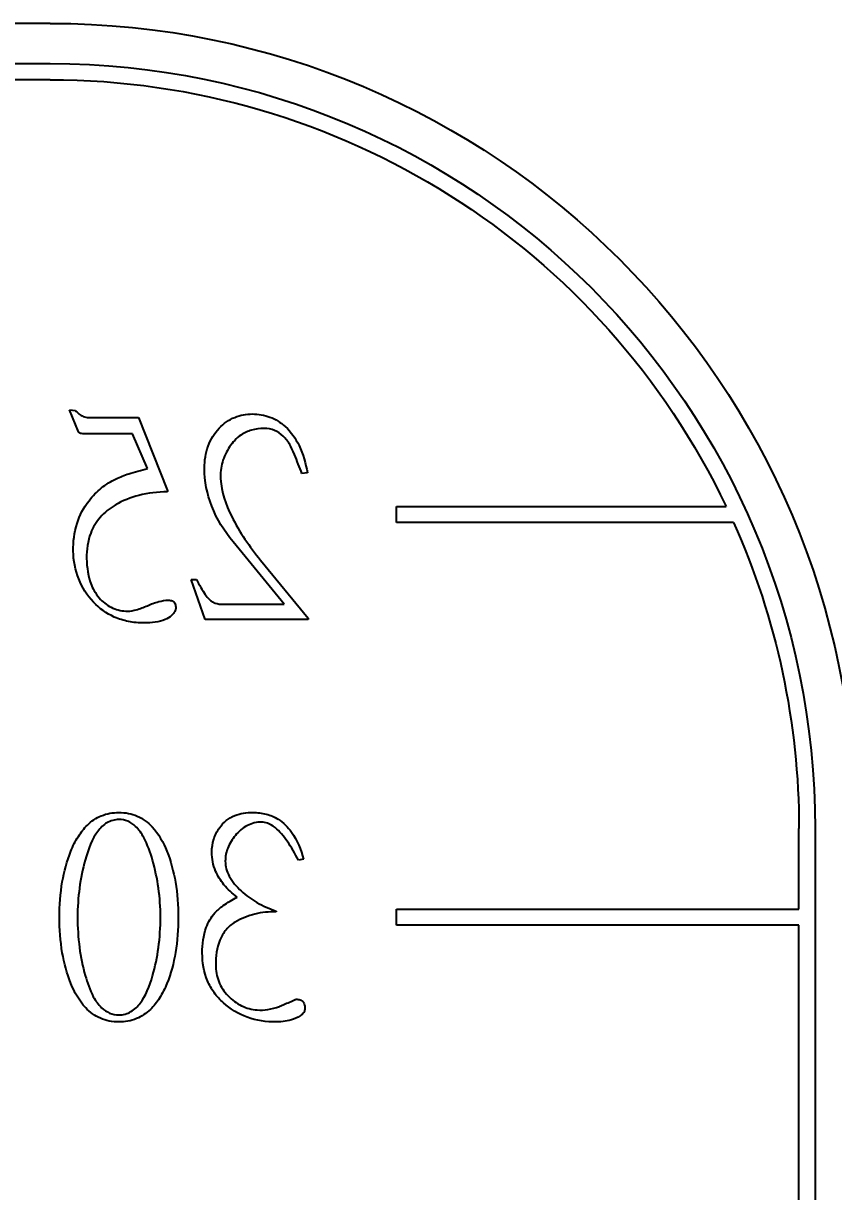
# Model space of a CAD drawing. Header units: inches. Extents: x 707 to 13003, y 909 to 9309.
# Drawn here: x 8204.91 to 8214.97, y 1635.18 to 1649.69 of the extents above; entities that cross this region are included whole.
import ezdxf

# ---------------------------------------------------------------- set-up
doc = ezdxf.new("R2010")
doc.units = ezdxf.units.IN
doc.header["$MEASUREMENT"] = 0
doc.styles.get("Standard").update_dxf_attribs({"font": 'Arial.ttf'})
doc.dimstyles.new('ISO-25', dxfattribs={"dimscale": 5, "dimtxt": 15, "dimasz": 12, "dimexe": 3, "dimexo": 3, "dimgap": 4, "dimtad": 1, "dimdsep": 46, "dimtxsty": 'Standard', "dimblk": 'OPEN30', "dimcen": 4, "dimclrd": 3, "dimclre": 3, "dimclrt": 3, "dimadec": 0, "dimazin": 0, "dimtfac": 1, "dimtmove": 0, "dimatfit": 3, "dimldrblk": 'OPEN30', "dimfxl": 1, "dimarcsym": 0})

# ---------------------------------------------------------------- blocks, each defined once
blk = doc.blocks.new('BKM-1')
at = {"color": 2}
for p, q in [((45, -69), (53, -69)), ((52.5, -69.5), (45, -69.5)), ((45, -69.7), (52.5, -69.7)), ((44.648, -74.072), (44.76, -73.8)), ((44.76, -73.8), (44.686, -73.807)), ((43.901, -73.895), (43.544, -74.795)), ((44.523, -73.895), (43.901, -73.895)), ((43.792, -74.53), (43.976, -74.096)), ((43.976, -74.096), (44.594, -74.096)), ((41.805, -74.581), (41.873, -74.591)), ((40.7, -75), (36.604, -75)), ((40.7, -75.2), (40.7, -75)), ((36.512, -75.2), (40.7, -75.2)), ((42.091, -76.215), (42.726, -75.441)), ((42.386, -75.665), (41.795, -76.385)), ((43.072, -76.402), (43.249, -75.906)), ((43.249, -75.906), (43.181, -75.906)), ((42.851, -76.215), (42.091, -76.215)), ((41.795, -76.385), (41.795, -76.402)), ((41.795, -76.402), (43.072, -76.402)), ((35.5, -79), (35.5, -118.5)), ((35.7, -80), (35.7, -79)), ((41.853, -79.381), (41.914, -79.394)), ((40.7, -80), (35.7, -80)), ((40.7, -80.2), (40.7, -80)), ((42.193, -80.026), (42.193, -80.036)), ((35.7, -80.2), (40.7, -80.2)), ((35.7, -85), (35.7, -80.2))]:
    blk.add_line(p, q, dxfattribs=at)
for radius, start, end in [(10, 90, 180), (9.5, 90, 180), (9.3, 90, 154.5256), (9.3, 155.8829, 180)]:
    blk.add_arc((45, -79), radius, start, end, dxfattribs=at)
for points, knots in [([(44.686, -73.807), (44.672, -73.823), (44.656, -73.839), (44.624, -73.864), (44.607, -73.874), (44.568, -73.891), (44.546, -73.895), (44.523, -73.895)], [-0.01925198, -0.01925198, -0.01925198, -0.01925198, -0.01271209, -0.01271209, -0.00693803, -0.00693803, 0, 0, 0, 0]), ([(42.488, -73.851), (42.413, -73.851), (42.339, -73.863), (42.199, -73.917), (42.136, -73.957), (42.08, -74.007)], [-0.04514189, -0.04514189, -0.04514189, -0.04514189, -0.02254608, -0.02254608, 0, 0, 0, 0]), ([(42.899, -74.028), (42.871, -73.998), (42.841, -73.972), (42.776, -73.927), (42.742, -73.908), (42.637, -73.864), (42.563, -73.851), (42.488, -73.851)], [-0.04636798, -0.04636798, -0.04636798, -0.04636798, -0.03423349, -0.03423349, -0.02263313, -0.02263313, 0, 0, 0, 0]), ([(42.08, -74.007), (42.007, -74.074), (41.951, -74.155), (41.857, -74.35), (41.825, -74.466), (41.805, -74.581)], [-0.06473193, -0.06473193, -0.06473193, -0.06473193, -0.03505862, -0.03505862, 0, 0, 0, 0]), ([(42.023, -74.231), (42.046, -74.193), (42.073, -74.157), (42.137, -74.097), (42.172, -74.073), (42.253, -74.039), (42.297, -74.031), (42.342, -74.031)], [-0.03981663, -0.03981663, -0.03981663, -0.03981663, -0.02646726, -0.02646726, -0.01351988, -0.01351988, 0, 0, 0, 0]), ([(42.342, -74.031), (42.395, -74.031), (42.447, -74.037), (42.545, -74.065), (42.59, -74.086), (42.687, -74.152), (42.733, -74.202), (42.77, -74.259)], [-0.051069, -0.051069, -0.051069, -0.051069, -0.03525039, -0.03525039, -0.02044018, -0.02044018, 0, 0, 0, 0]), ([(43.082, -74.524), (43.082, -74.43), (43.069, -74.338), (43.006, -74.167), (42.96, -74.093), (42.899, -74.028)], [-0.05470889, -0.05470889, -0.05470889, -0.05470889, -0.02667521, -0.02667521, 0, 0, 0, 0]), ([(44.594, -74.096), (44.603, -74.096), (44.613, -74.095), (44.627, -74.092), (44.632, -74.09), (44.639, -74.085), (44.642, -74.083), (44.646, -74.078), (44.647, -74.075), (44.648, -74.072)], [-0.006296167, -0.006296167, -0.006296167, -0.006296167, -0.003599843, -0.003599843, -0.002036293, -0.002036293, -0.001000184, -0.001000184, 0, 0, 0, 0]), ([(41.873, -74.591), (41.901, -74.518), (41.935, -74.428), (41.986, -74.304), (42.007, -74.257), (42.023, -74.231)], [-0.02180505, -0.02180505, -0.02180505, -0.02180505, -0.00900863, -0.00900863, 0, 0, 0, 0]), ([(42.77, -74.259), (42.81, -74.317), (42.841, -74.381), (42.88, -74.517), (42.887, -74.586), (42.882, -74.656)], [-0.04243884, -0.04243884, -0.04243884, -0.04243884, -0.02103488, -0.02103488, 0, 0, 0, 0]), ([(42.726, -75.441), (42.837, -75.306), (42.93, -75.158), (43.052, -74.844), (43.082, -74.686), (43.082, -74.524)], [-0.1012027, -0.1012027, -0.1012027, -0.1012027, -0.0488849, -0.0488849, 0, 0, 0, 0]), ([(44.18, -74.656), (44.132, -74.632), (44.074, -74.61), (43.949, -74.57), (43.868, -74.548), (43.792, -74.53)], [-0.03908855, -0.03908855, -0.03908855, -0.03908855, -0.02325142, -0.02325142, 0, 0, 0, 0]), ([(42.882, -74.656), (42.872, -74.819), (42.816, -74.979), (42.651, -75.316), (42.52, -75.501), (42.386, -75.665)], [-0.1122771, -0.1122771, -0.1122771, -0.1122771, -0.0635362, -0.0635362, 0, 0, 0, 0]), ([(44.516, -74.928), (44.47, -74.87), (44.418, -74.816), (44.305, -74.725), (44.244, -74.687), (44.18, -74.656)], [-0.04378824, -0.04378824, -0.04378824, -0.04378824, -0.02152, -0.02152, 0, 0, 0, 0]), ([(43.544, -74.795), (43.543, -74.799), (43.542, -74.804), (43.541, -74.809), (43.541, -74.811), (43.541, -74.813), (43.541, -74.813), (43.542, -74.814), (43.542, -74.815), (43.543, -74.815), (43.543, -74.815), (43.544, -74.816), (43.544, -74.816), (43.544, -74.816)], [-0.00192807, -0.00192807, -0.00192807, -0.00192807, -0.000928361, -0.000928361, -0.000534277, -0.000534277, -0.000353505, -0.000353505, -0.000239022, -0.000239022, -0.000132257, -0.000132257, 0, 0, 0, 0]), ([(43.544, -74.816), (43.663, -74.819), (43.783, -74.833), (44, -74.889), (44.099, -74.928), (44.19, -74.982)], [-0.06745802, -0.06745802, -0.06745802, -0.06745802, -0.03181638, -0.03181638, 0, 0, 0, 0]), ([(44.19, -74.982), (44.26, -75.024), (44.323, -75.074), (44.428, -75.193), (44.467, -75.259), (44.534, -75.431), (44.548, -75.537), (44.546, -75.644)], [-0.0796995, -0.0796995, -0.0796995, -0.0796995, -0.05533115, -0.05533115, -0.03214781, -0.03214781, 0, 0, 0, 0]), ([(44.713, -75.553), (44.714, -75.437), (44.7, -75.323), (44.633, -75.109), (44.583, -75.014), (44.516, -74.928)], [-0.06731251, -0.06731251, -0.06731251, -0.06731251, -0.03272339, -0.03272339, 0, 0, 0, 0]), ([(44.462, -76.188), (44.541, -76.103), (44.602, -76.008), (44.689, -75.789), (44.71, -75.672), (44.713, -75.553)], [-0.07055061, -0.07055061, -0.07055061, -0.07055061, -0.0358242, -0.0358242, 0, 0, 0, 0]), ([(44.546, -75.644), (44.544, -75.757), (44.528, -75.872), (44.459, -76.042), (44.422, -76.102), (44.373, -76.154)], [-0.05505324, -0.05505324, -0.05505324, -0.05505324, -0.02132206, -0.02132206, 0, 0, 0, 0]), ([(43.181, -75.906), (43.148, -75.972), (43.109, -76.041), (43.059, -76.114), (43.042, -76.136), (43.025, -76.151)], [-0.02264893, -0.02264893, -0.02264893, -0.02264893, -0.00671833, -0.00671833, 0, 0, 0, 0]), ([(43.025, -76.151), (43.015, -76.161), (43.003, -76.171), (42.978, -76.187), (42.965, -76.194), (42.919, -76.211), (42.885, -76.215), (42.851, -76.215)], [-0.0190444, -0.0190444, -0.0190444, -0.0190444, -0.01461669, -0.01461669, -0.0101036, -0.0101036, 0, 0, 0, 0]), ([(43.531, -76.164), (43.522, -76.164), (43.513, -76.165), (43.497, -76.168), (43.489, -76.17), (43.474, -76.177), (43.467, -76.182), (43.454, -76.196), (43.45, -76.205), (43.441, -76.228), (43.439, -76.244), (43.439, -76.259)], [-0.01513963, -0.01513963, -0.01513963, -0.01513963, -0.01247243, -0.01247243, -0.01014631, -0.01014631, -0.00750334, -0.00750334, -0.00455338, -0.00455338, 0, 0, 0, 0]), ([(43.792, -76.232), (43.747, -76.212), (43.699, -76.194), (43.612, -76.171), (43.571, -76.164), (43.531, -76.164)], [-0.02693744, -0.02693744, -0.02693744, -0.02693744, -0.01201471, -0.01201471, 0, 0, 0, 0]), ([(44.373, -76.154), (44.329, -76.199), (44.278, -76.236), (44.161, -76.287), (44.1, -76.299), (44.037, -76.3)], [-0.03807798, -0.03807798, -0.03807798, -0.03807798, -0.01898629, -0.01898629, 0, 0, 0, 0]), ([(43.439, -76.259), (43.439, -76.265), (43.439, -76.271), (43.441, -76.279), (43.442, -76.281), (43.443, -76.283)], [-0.002093623, -0.002093623, -0.002093623, -0.002093623, -0.000662734, -0.000662734, 0, 0, 0, 0]), ([(43.443, -76.283), (43.448, -76.296), (43.455, -76.309), (43.471, -76.333), (43.48, -76.344), (43.515, -76.376), (43.543, -76.393), (43.644, -76.435), (43.735, -76.446), (43.833, -76.446)], [-0.05303774, -0.05303774, -0.05303774, -0.05303774, -0.04748048, -0.04748048, -0.04187569, -0.04187569, -0.02952808, -0.02952808, 0, 0, 0, 0]), ([(44.037, -76.3), (44.002, -76.3), (43.964, -76.292), (43.884, -76.27), (43.836, -76.251), (43.792, -76.232)], [-0.02487772, -0.02487772, -0.02487772, -0.02487772, -0.01434385, -0.01434385, 0, 0, 0, 0]), ([(43.833, -76.446), (43.898, -76.446), (43.963, -76.44), (44.087, -76.416), (44.146, -76.398), (44.301, -76.329), (44.387, -76.267), (44.462, -76.188)], [-0.07045463, -0.07045463, -0.07045463, -0.07045463, -0.0509016, -0.0509016, -0.03251367, -0.03251367, 0, 0, 0, 0]), ([(42.485, -78.8), (42.427, -78.8), (42.37, -78.806), (42.263, -78.835), (42.214, -78.856), (42.102, -78.926), (42.047, -78.981), (41.931, -79.144), (41.884, -79.263), (41.853, -79.381)], [-0.09323461, -0.09323461, -0.09323461, -0.09323461, -0.07604312, -0.07604312, -0.05990736, -0.05990736, -0.03648939, -0.03648939, 0, 0, 0, 0]), ([(41.914, -79.394), (41.956, -79.314), (42.004, -79.23), (42.098, -79.097), (42.15, -79.034), (42.234, -78.966), (42.265, -78.946), (42.323, -78.924), (42.347, -78.919), (42.373, -78.919)], [-0.06762377, -0.06762377, -0.06762377, -0.06762377, -0.04027885, -0.04027885, -0.01835807, -0.01835807, -0.00761107, -0.00761107, 0, 0, 0, 0]), ([(42.373, -78.919), (42.404, -78.919), (42.434, -78.922), (42.494, -78.937), (42.523, -78.948), (42.608, -78.992), (42.657, -79.035), (42.699, -79.085)], [-0.03803833, -0.03803833, -0.03803833, -0.03803833, -0.02874222, -0.02874222, -0.01953196, -0.01953196, 0, 0, 0, 0]), ([(42.896, -78.99), (42.872, -78.957), (42.844, -78.927), (42.78, -78.875), (42.745, -78.855), (42.637, -78.811), (42.561, -78.8), (42.485, -78.8)], [-0.04736208, -0.04736208, -0.04736208, -0.04736208, -0.03499534, -0.03499534, -0.02275994, -0.02275994, 0, 0, 0, 0]), ([(44.146, -78.8), (44.105, -78.8), (44.065, -78.804), (43.988, -78.819), (43.952, -78.831), (43.847, -78.877), (43.786, -78.923), (43.653, -79.064), (43.593, -79.173), (43.548, -79.282)], [-0.08195317, -0.08195317, -0.08195317, -0.08195317, -0.06991101, -0.06991101, -0.05834504, -0.05834504, -0.0355218, -0.0355218, 0, 0, 0, 0]), ([(43.728, -79.391), (43.754, -79.297), (43.789, -79.197), (43.864, -79.061), (43.898, -79.012), (43.968, -78.947), (44, -78.925), (44.071, -78.895), (44.108, -78.888), (44.146, -78.888)], [-0.06958828, -0.06958828, -0.06958828, -0.06958828, -0.04021797, -0.04021797, -0.02302257, -0.02302257, -0.01139571, -0.01139571, 0, 0, 0, 0]), ([(44.743, -79.282), (44.717, -79.218), (44.686, -79.155), (44.616, -79.046), (44.579, -78.998), (44.485, -78.907), (44.428, -78.868), (44.294, -78.813), (44.221, -78.8), (44.146, -78.8)], [-0.08244459, -0.08244459, -0.08244459, -0.08244459, -0.06166293, -0.06166293, -0.0435396, -0.0435396, -0.02257482, -0.02257482, 0, 0, 0, 0]), ([(44.146, -78.888), (44.172, -78.888), (44.197, -78.892), (44.248, -78.905), (44.271, -78.915), (44.339, -78.955), (44.376, -78.993), (44.475, -79.125), (44.526, -79.251), (44.563, -79.391)], [-0.08337122, -0.08337122, -0.08337122, -0.08337122, -0.07337556, -0.07337556, -0.06342031, -0.06342031, -0.0435051, -0.0435051, 0, 0, 0, 0]), ([(42.991, -79.293), (42.991, -79.238), (42.983, -79.185), (42.951, -79.082), (42.927, -79.034), (42.896, -78.99)], [-0.03243743, -0.03243743, -0.03243743, -0.03243743, -0.01620482, -0.01620482, 0, 0, 0, 0]), ([(42.699, -79.085), (42.737, -79.133), (42.77, -79.185), (42.814, -79.294), (42.824, -79.348), (42.824, -79.405)], [-0.03525273, -0.03525273, -0.03525273, -0.03525273, -0.01689561, -0.01689561, 0, 0, 0, 0]), ([(42.678, -79.85), (42.738, -79.805), (42.793, -79.755), (42.883, -79.646), (42.918, -79.59), (42.976, -79.453), (42.991, -79.374), (42.991, -79.293)], [-0.06678766, -0.06678766, -0.06678766, -0.06678766, -0.04450865, -0.04450865, -0.02452597, -0.02452597, 0, 0, 0, 0]), ([(43.548, -79.282), (43.5, -79.406), (43.466, -79.534), (43.419, -79.809), (43.409, -79.955), (43.409, -80.101)], [-0.08351425, -0.08351425, -0.08351425, -0.08351425, -0.04369807, -0.04369807, 0, 0, 0, 0]), ([(44.883, -80.101), (44.883, -79.954), (44.873, -79.806), (44.826, -79.532), (44.792, -79.405), (44.743, -79.282)], [-0.08347072, -0.08347072, -0.08347072, -0.08347072, -0.03947083, -0.03947083, 0, 0, 0, 0]), ([(42.824, -79.405), (42.824, -79.437), (42.82, -79.468), (42.803, -79.532), (42.791, -79.563), (42.738, -79.661), (42.685, -79.722), (42.627, -79.775)], [-0.04303325, -0.04303325, -0.04303325, -0.04303325, -0.03344066, -0.03344066, -0.02337933, -0.02337933, 0, 0, 0, 0]), ([(43.629, -80.101), (43.629, -79.98), (43.637, -79.86), (43.67, -79.622), (43.695, -79.506), (43.728, -79.391)], [-0.07201864, -0.07201864, -0.07201864, -0.07201864, -0.03576445, -0.03576445, 0, 0, 0, 0]), ([(44.563, -79.391), (44.595, -79.505), (44.619, -79.621), (44.651, -79.859), (44.659, -79.98), (44.659, -80.101)], [-0.07194682, -0.07194682, -0.07194682, -0.07194682, -0.03640608, -0.03640608, 0, 0, 0, 0]), ([(42.627, -79.775), (42.568, -79.83), (42.502, -79.877), (42.356, -79.961), (42.275, -79.997), (42.193, -80.026)], [-0.05063226, -0.05063226, -0.05063226, -0.05063226, -0.02633152, -0.02633152, 0, 0, 0, 0]), ([(42.953, -80.047), (42.926, -80.015), (42.888, -79.984), (42.796, -79.919), (42.735, -79.882), (42.678, -79.85)], [-0.03373854, -0.03373854, -0.03373854, -0.03373854, -0.01947343, -0.01947343, 0, 0, 0, 0]), ([(42.193, -80.036), (42.281, -80.032), (42.369, -80.04), (42.543, -80.082), (42.625, -80.117), (42.702, -80.162)], [-0.05358925, -0.05358925, -0.05358925, -0.05358925, -0.02687698, -0.02687698, 0, 0, 0, 0]), ([(43.11, -80.543), (43.11, -80.436), (43.097, -80.327), (43.035, -80.16), (43, -80.1), (42.953, -80.047)], [-0.0532017, -0.0532017, -0.0532017, -0.0532017, -0.0212428, -0.0212428, 0, 0, 0, 0]), ([(42.702, -80.162), (42.745, -80.187), (42.782, -80.218), (42.847, -80.295), (42.872, -80.339), (42.93, -80.481), (42.943, -80.589), (42.943, -80.692)], [-0.06092106, -0.06092106, -0.06092106, -0.06092106, -0.04611356, -0.04611356, -0.03091592, -0.03091592, 0, 0, 0, 0]), ([(43.409, -80.101), (43.409, -80.248), (43.419, -80.396), (43.465, -80.671), (43.499, -80.8), (43.548, -80.923)], [-0.08381766, -0.08381766, -0.08381766, -0.08381766, -0.03972186, -0.03972186, 0, 0, 0, 0]), ([(43.728, -80.828), (43.694, -80.713), (43.67, -80.596), (43.637, -80.353), (43.629, -80.227), (43.629, -80.101)], [-0.07365705, -0.07365705, -0.07365705, -0.07365705, -0.03782237, -0.03782237, 0, 0, 0, 0]), ([(44.659, -80.101), (44.659, -80.227), (44.651, -80.352), (44.619, -80.595), (44.596, -80.711), (44.563, -80.824)], [-0.07324327, -0.07324327, -0.07324327, -0.07324327, -0.03552282, -0.03552282, 0, 0, 0, 0]), ([(44.743, -80.923), (44.792, -80.8), (44.826, -80.672), (44.873, -80.397), (44.883, -80.248), (44.883, -80.101)], [-0.08376423, -0.08376423, -0.08376423, -0.08376423, -0.04423028, -0.04423028, 0, 0, 0, 0]), ([(42.848, -81.164), (42.891, -81.126), (42.929, -81.084), (42.995, -80.992), (43.023, -80.943), (43.091, -80.781), (43.11, -80.663), (43.11, -80.543)], [-0.06998181, -0.06998181, -0.06998181, -0.06998181, -0.0528208, -0.0528208, -0.03599918, -0.03599918, 0, 0, 0, 0]), ([(42.943, -80.692), (42.943, -80.764), (42.931, -80.833), (42.879, -80.966), (42.84, -81.024), (42.79, -81.076)], [-0.04284156, -0.04284156, -0.04284156, -0.04284156, -0.02134891, -0.02134891, 0, 0, 0, 0]), ([(43.548, -80.923), (43.574, -80.986), (43.605, -81.049), (43.674, -81.157), (43.711, -81.204), (43.805, -81.294), (43.862, -81.333), (43.996, -81.389), (44.07, -81.402), (44.146, -81.402)], [-0.08220575, -0.08220575, -0.08220575, -0.08220575, -0.06167399, -0.06167399, -0.04373192, -0.04373192, -0.02269426, -0.02269426, 0, 0, 0, 0]), ([(44.146, -81.314), (44.119, -81.314), (44.093, -81.31), (44.042, -81.297), (44.018, -81.286), (43.95, -81.247), (43.912, -81.21), (43.814, -81.081), (43.765, -80.961), (43.728, -80.828)], [-0.08137653, -0.08137653, -0.08137653, -0.08137653, -0.07131719, -0.07131719, -0.06133064, -0.06133064, -0.0415336, -0.0415336, 0, 0, 0, 0]), ([(44.563, -80.824), (44.539, -80.913), (44.507, -81.007), (44.436, -81.138), (44.402, -81.186), (44.331, -81.253), (44.298, -81.275), (44.225, -81.306), (44.186, -81.314), (44.146, -81.314)], [-0.06884296, -0.06884296, -0.06884296, -0.06884296, -0.04120317, -0.04120317, -0.02403051, -0.02403051, -0.01203907, -0.01203907, 0, 0, 0, 0]), ([(44.146, -81.402), (44.186, -81.402), (44.226, -81.398), (44.303, -81.383), (44.34, -81.371), (44.445, -81.325), (44.505, -81.28), (44.639, -81.139), (44.699, -81.032), (44.743, -80.923)], [-0.08173021, -0.08173021, -0.08173021, -0.08173021, -0.06969113, -0.06969113, -0.05813482, -0.05813482, -0.03529804, -0.03529804, 0, 0, 0, 0]), ([(42.79, -81.076), (42.741, -81.127), (42.685, -81.17), (42.56, -81.231), (42.495, -81.248), (42.427, -81.252)], [-0.04179186, -0.04179186, -0.04179186, -0.04179186, -0.02047994, -0.02047994, 0, 0, 0, 0]), ([(41.931, -81.12), (41.922, -81.12), (41.914, -81.121), (41.898, -81.124), (41.891, -81.126), (41.875, -81.134), (41.868, -81.14), (41.853, -81.156), (41.848, -81.166), (41.838, -81.196), (41.836, -81.216), (41.836, -81.235)], [-0.01704085, -0.01704085, -0.01704085, -0.01704085, -0.0144869, -0.0144869, -0.0122092, -0.0122092, -0.00927516, -0.00927516, -0.00576895, -0.00576895, 0, 0, 0, 0]), ([(41.836, -81.235), (41.836, -81.242), (41.837, -81.249), (41.84, -81.263), (41.842, -81.269), (41.852, -81.289), (41.862, -81.301), (41.899, -81.334), (41.936, -81.353), (41.979, -81.368)], [-0.02452311, -0.02452311, -0.02452311, -0.02452311, -0.02188897, -0.02188897, -0.01924347, -0.01924347, -0.01340101, -0.01340101, 0, 0, 0, 0]), ([(41.955, -81.123), (41.951, -81.122), (41.947, -81.121), (41.94, -81.12), (41.935, -81.12), (41.931, -81.12)], [-0.002406417, -0.002406417, -0.002406417, -0.002406417, -0.001273586, -0.001273586, 0, 0, 0, 0]), ([(42.152, -81.208), (42.15, -81.208), (42.142, -81.204), (42.124, -81.197), (42.109, -81.19), (42.055, -81.167), (41.996, -81.141), (41.955, -81.123)], [-0.01892755, -0.01892755, -0.01892755, -0.01892755, -0.0169466, -0.0169466, -0.01339152, -0.01339152, 0, 0, 0, 0]), ([(42.427, -81.252), (42.383, -81.256), (42.339, -81.253), (42.246, -81.239), (42.198, -81.225), (42.152, -81.208)], [-0.02806074, -0.02806074, -0.02806074, -0.02806074, -0.01483453, -0.01483453, 0, 0, 0, 0]), ([(42.189, -81.402), (42.313, -81.402), (42.436, -81.385), (42.663, -81.303), (42.761, -81.243), (42.848, -81.164)], [-0.07238754, -0.07238754, -0.07238754, -0.07238754, -0.03518655, -0.03518655, 0, 0, 0, 0]), ([(41.979, -81.368), (42.012, -81.379), (42.046, -81.388), (42.116, -81.399), (42.153, -81.402), (42.189, -81.402)], [-0.02147003, -0.02147003, -0.02147003, -0.02147003, -0.01092909, -0.01092909, 0, 0, 0, 0])]:
    blk.add_open_spline(points, degree=3, knots=knots, dxfattribs=at)
blk = doc.blocks.new('_Open30')
at = {"color": 0, "linetype": 'ByBlock', "lineweight": -2}
for p, q in [((-1, 0.26795), (0, 0)), ((0, 0), (-1, -0.26795)), ((0, 0), (-1, 0))]:
    blk.add_line(p, q, dxfattribs=at)
blk = doc.blocks.new('*D204')
at = {"color": 3, "lineweight": -2, "transparency": 16777216}
for p, q in [((8340.049, 4606.69), (5894.148, 4606.69)), ((5909.148, 4546.69), (5909.148, 1416.69)), ((7100.239, 1356.69), (5894.148, 1356.69))]:
    blk.add_line(p, q, dxfattribs=at)
at = {"layer": 'Defpoints', "color": 0, "transparency": 16777216}
for p in [(8355.049, 4606.69), (5909.148, 1356.69), (7115.239, 1356.69)]:
    blk.add_point(p, dxfattribs=at)
at = {"color": 3, "lineweight": -2, "transparency": 16777216, "xscale": 60, "yscale": 60, "zscale": 60}
for p, rotation in [((5909.148, 4606.69), 90), ((5909.148, 1356.69), 270)]:
    blk.add_blockref('_Open30', p, dxfattribs=dict(at, rotation=rotation))
at = {"color": 3, "transparency": 16777216, "insert": (5839.984, 2971.69), "char_height": 75, "attachment_point": 5, "rotation": 90}
blk.add_mtext('~(3250)~', dxfattribs=at)

msp = doc.modelspace()

# ---------------------------------------------------------------- block references
at = {"xscale": -1}
msp.add_blockref('BKM-1', (8250.239, 1718.69), dxfattribs=at)

# ---------------------------------------------------------------- dimensions: what is measured, and where the dimension line sits
dim = msp.add_linear_dim(base=(5909.148, 1356.69), p1=(8355.049, 4606.69), p2=(7115.239, 1356.69), angle=90, text='~(<>)~', dimstyle='ISO-25')
dim.commit()
dim.dimension.update_dxf_attribs({"geometry": '*D204', "text_midpoint": (5909.148, 2971.69), "dimtype": 160})

doc.saveas('drawing.dxf')
